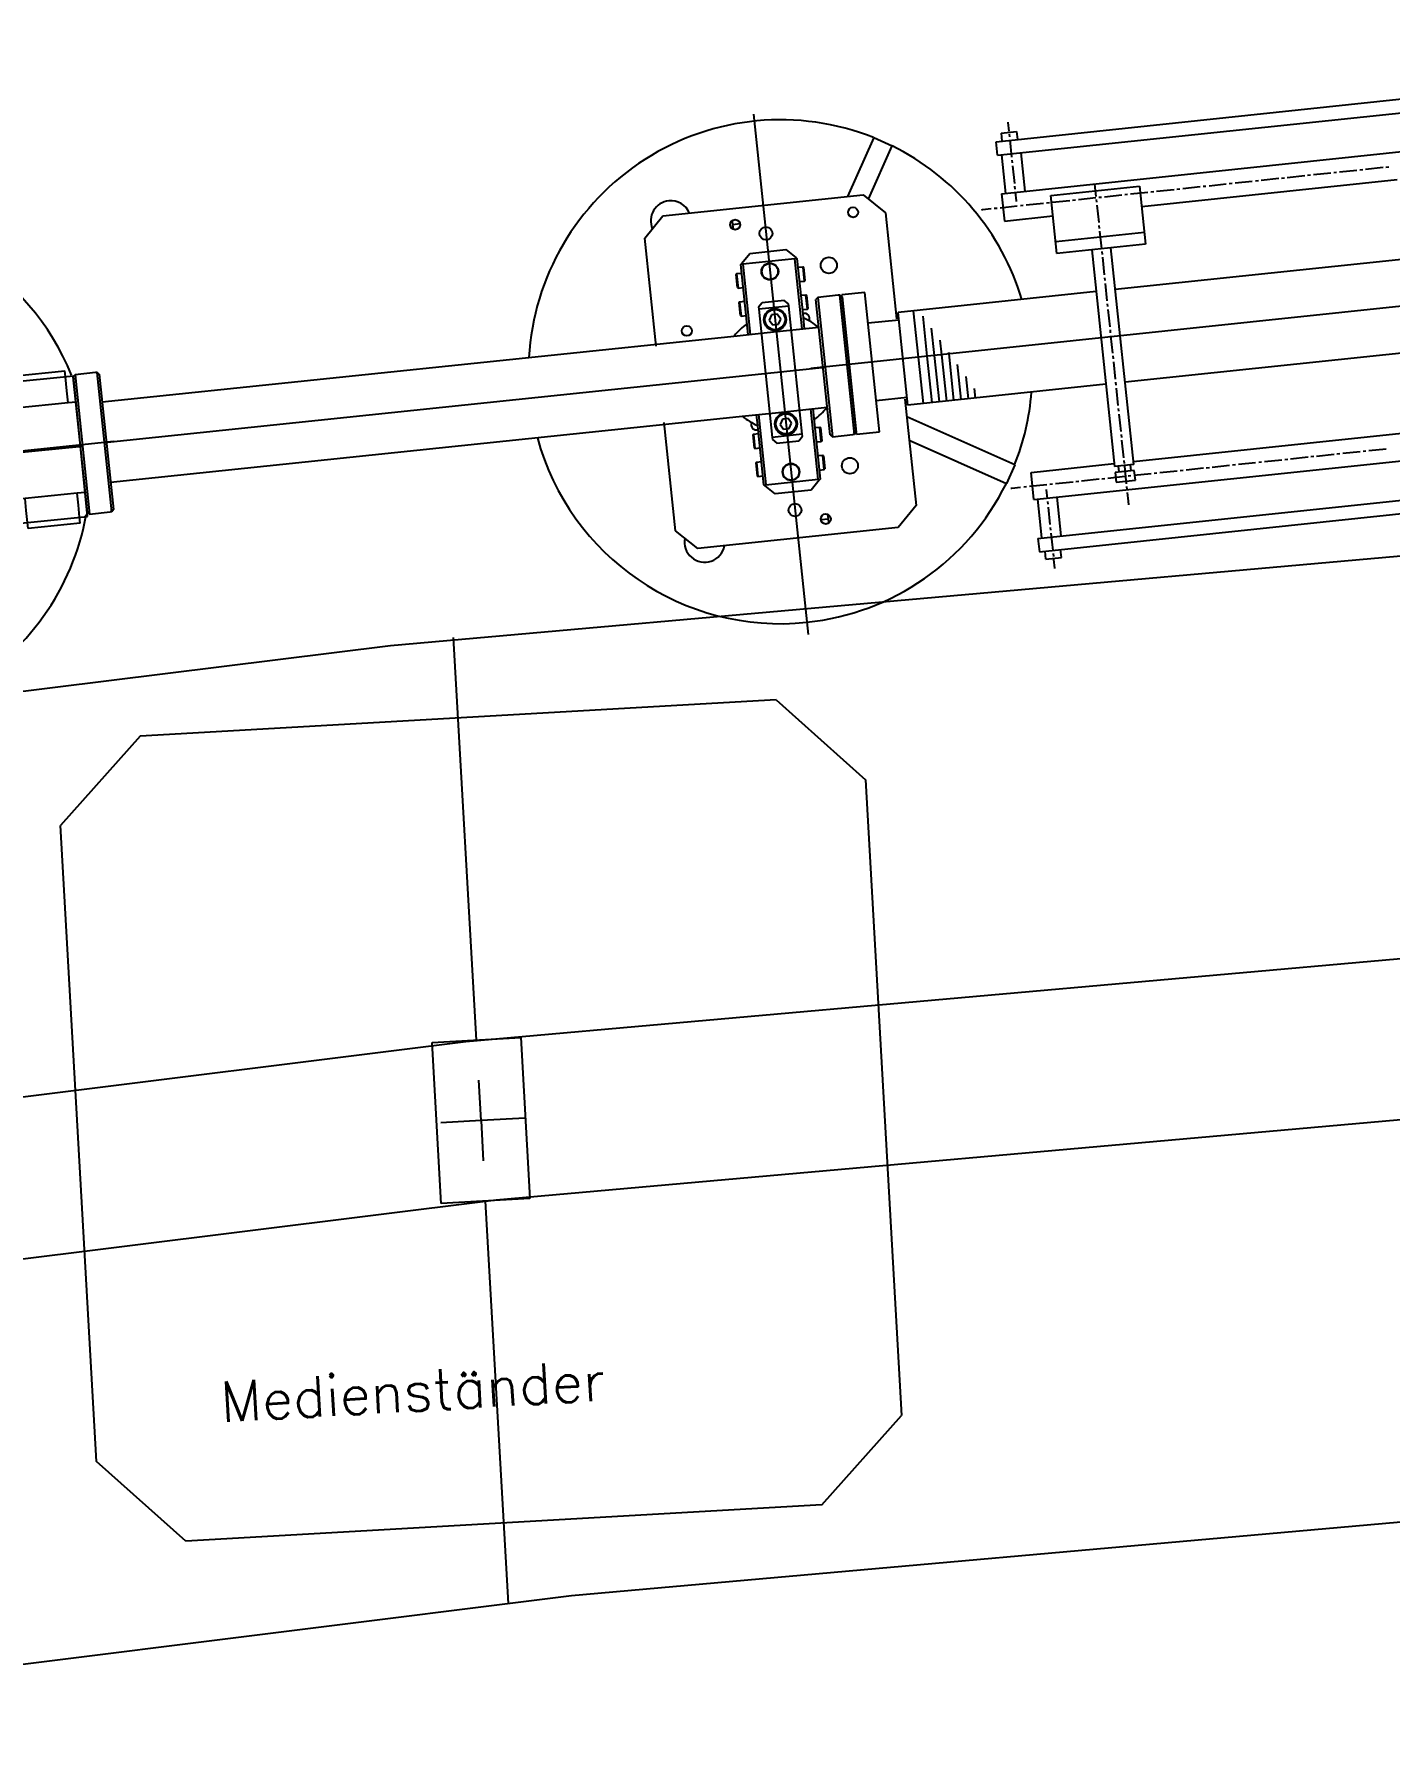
# Model space of a CAD drawing. Extents: x -50 to 48714, y -13211 to 6743.
# Drawn here: x 26180 to 26853, y 157 to 999 of the extents above; entities that cross this region are included whole.
import ezdxf

# ---------------------------------------------------------------- set-up
doc = ezdxf.new("R2010")
doc.units = 0
doc.header["$LTSCALE"] = 50
doc.linetypes.add('UE46_HMI$0$DASH_CENTER', pattern=[36, 24, -3, 6, -3])
doc.layers.get('0').update_dxf_attribs({"linetype": 'CONTINUOUS'})
for name, color, linetype in [('UE46_HMI$0$1', 7, 'CONTINUOUS'), ('UE46_HMI$0$AUTOVUE_5', 7, 'CONTINUOUS'), ('UE46_HMI$0$AUTOVUE_8', 7, 'CONTINUOUS'), ('UE46_HMI$0$MEDIENVERSORGUN', 40, 'CONTINUOUS')]:
    doc.layers.add(name, color=color, linetype=linetype)
doc.styles.add('UE46_HMI$0$STANDARD_H60', font='TXT.shx', dxfattribs={"height": 60})

# ---------------------------------------------------------------- blocks, each defined once
blk = doc.blocks.new('UE46_HMI$0$SRS40_L___BLATT')
at = {"layer": 'UE46_HMI$0$1', "color": 4, "linetype": 'UE46_HMI$0$DASH_CENTER'}
blk.add_line((9537.22, 959.5), (9564.36, 701.32), dxfattribs=at)
at = {"layer": 'UE46_HMI$0$1', "color": 7, "linetype": 'CONTINUOUS'}
for p, q in [((9596.93, 947.87), (9583.9, 918.6)), ((9594.28, 917.33), (9606.07, 943.8)), ((9596.93, 947.87), (9606.07, 943.8)), ((9492.26, 908.96), (9591.71, 919.42)), ((9591.71, 919.42), (9602.7, 910.52)), ((9602.7, 910.52), (9608.24, 857.81)), ((9483.36, 897.97), (9492.26, 908.96)), ((9526.69, 906.59), (9526.91, 904.56)), ((9530.68, 904.96), (9526.91, 904.56)), ((9526.91, 904.56), (9527.14, 902.34)), ((9489, 844.27), (9483.36, 897.97)), ((9530.99, 884.88), (9531.43, 885.43)), ((9534.64, 850.07), (9530.99, 884.88)), ((9531.43, 885.43), (9535.44, 890.38)), ((9531.98, 884.98), (9531.43, 885.43)), ((9557.84, 887.7), (9531.98, 884.98)), ((9531.98, 884.98), (9535.64, 850.18)), ((9535.44, 890.38), (9553.34, 892.26)), ((9553.34, 892.26), (9558.28, 888.25)), ((9557.84, 887.7), (9558.28, 888.25)), ((9561.5, 852.89), (9557.84, 887.7)), ((9558.28, 888.25), (9558.83, 887.81)), ((9558.83, 887.81), (9561.72, 860.36)), ((9529.38, 873.4), (9528.7, 879.86)), ((9531.46, 880.4), (9528.92, 880.14)), ((9528.92, 880.14), (9529.65, 873.18)), ((9561.84, 883.6), (9559.3, 883.33)), ((9560.03, 876.37), (9562.57, 876.64)), ((9562.57, 876.64), (9561.84, 883.6)), ((9562.11, 883.38), (9562.79, 876.91)), ((9529.65, 873.18), (9532.19, 873.44)), ((9563.3, 869.67), (9560.77, 869.41)), ((9564.03, 862.71), (9563.3, 869.67)), ((9563.58, 869.45), (9564.26, 862.99)), ((9530.84, 859.48), (9530.16, 865.94)), ((9532.92, 866.48), (9530.38, 866.21)), ((9530.38, 866.21), (9531.11, 859.25)), ((9531.11, 859.25), (9533.65, 859.52)), ((9541.53, 865.88), (9539.75, 863.68)), ((9539.75, 863.68), (9539.85, 862.69)), ((9554.77, 864.25), (9539.85, 862.69)), ((9539.85, 862.69), (9546.54, 799.04)), ((9552.47, 867.03), (9541.53, 865.88)), ((9546.28, 859.84), (9545.11, 857.2)), ((9549.08, 860.14), (9546.28, 859.84)), ((9550.77, 857.8), (9549.08, 860.14)), ((9554.67, 865.25), (9552.47, 867.03)), ((9554.77, 864.25), (9554.67, 865.25)), ((9561.46, 800.6), (9554.77, 864.25)), ((9561.5, 862.45), (9564.03, 862.71)), ((9561.72, 860.36), (9561.93, 858.37)), ((9545.11, 857.2), (9546.8, 854.87)), ((9546.8, 854.87), (9549.6, 855.16)), ((9549.6, 855.16), (9550.77, 857.8)), ((9561.93, 858.37), (9562.49, 853)), ((9612.42, 818.03), (9617.96, 765.32)), ((9539.39, 804.92), (9538.83, 810.29)), ((9539.82, 810.4), (9543.48, 775.59)), ((9554.51, 808.42), (9551.72, 808.13)), ((9556.21, 806.09), (9554.51, 808.42)), ((9569.34, 778.3), (9565.68, 813.11)), ((9566.67, 813.22), (9570.33, 778.41)), ((9666.88, 785.37), (9613.35, 809.21)), ((9498.62, 752.77), (9492.97, 806.48)), ((9537.74, 793.84), (9537.06, 800.3)), ((9539.82, 800.84), (9537.28, 800.58)), ((9537.28, 800.58), (9538.01, 793.61)), ((9539.6, 802.93), (9539.39, 804.92)), ((9542.48, 775.48), (9539.6, 802.93)), ((9561.46, 800.6), (9546.54, 799.04)), ((9551.72, 808.13), (9550.54, 805.49)), ((9550.54, 805.49), (9552.24, 803.15)), ((9552.24, 803.15), (9555.04, 803.45)), ((9555.04, 803.45), (9556.21, 806.09)), ((9561.57, 799.61), (9561.46, 800.6)), ((9570.2, 804.04), (9567.66, 803.77)), ((9570.93, 797.07), (9570.2, 804.04)), ((9570.48, 803.81), (9571.15, 797.35)), ((9538.01, 793.61), (9540.55, 793.88)), ((9546.54, 799.04), (9546.65, 798.04)), ((9546.65, 798.04), (9548.85, 796.26)), ((9548.85, 796.26), (9559.79, 797.41)), ((9559.79, 797.41), (9561.57, 799.61)), ((9568.4, 796.81), (9570.93, 797.07)), ((9614.55, 797.72), (9662.82, 776.24)), ((9539.2, 779.91), (9538.52, 786.38)), ((9541.28, 786.92), (9538.75, 786.65)), ((9538.75, 786.65), (9539.48, 779.69)), ((9571.66, 790.11), (9569.13, 789.85)), ((9569.86, 782.88), (9572.4, 783.15)), ((9572.4, 783.15), (9571.66, 790.11)), ((9571.94, 789.89), (9572.62, 783.43)), ((9666.88, 785.37), (9662.82, 776.24)), ((9539.48, 779.69), (9542.01, 779.96)), ((9543.03, 775.04), (9542.48, 775.48)), ((9543.48, 775.59), (9543.03, 775.04)), ((9547.98, 771.03), (9543.03, 775.04)), ((9543.48, 775.59), (9569.34, 778.3)), ((9569.89, 777.86), (9565.88, 772.91)), ((9569.89, 777.86), (9569.34, 778.3)), ((9570.33, 778.41), (9569.89, 777.86)), ((9565.88, 772.91), (9547.98, 771.03)), ((9570.63, 758.33), (9574.41, 758.73)), ((9574.41, 758.73), (9574.19, 760.85)), ((9574.63, 756.6), (9574.41, 758.73)), ((9617.96, 765.32), (9609.06, 754.33)), ((9509.61, 743.87), (9498.62, 752.77)), ((9609.06, 754.33), (9509.61, 743.87))]:
    blk.add_line(p, q, dxfattribs=at)
for centre, radius in [((9586.69, 910.74), 2.5), ((9528.21, 904.6), 2.5), ((9543.45, 900.27), 3.2), ((9543.45, 900.27), 3.2), ((9545.43, 881.37), 4.2), ((9545.43, 881.37), 4), ((9574.67, 884.44), 4), ((9547.94, 857.5), 5.5), ((9547.94, 857.5), 5), ((9504.19, 851.9), 2.5), ((9553.38, 805.79), 5.5), ((9553.38, 805.79), 5), ((9555.88, 781.92), 4.2), ((9555.88, 781.92), 4), ((9585.12, 784.99), 4), ((9557.87, 763.02), 3.2), ((9557.87, 763.02), 3.2), ((9573.12, 758.59), 2.5)]:
    blk.add_circle(centre, radius, dxfattribs=at)
for centre, radius, start, end in [((9550.66, 831.64), 125, 68.29244, 176.7931), ((9550.66, 831.64), 125, 16.67659, 63.70756), ((9496.29, 906.48), 10, 96, -157.01523), ((9496.29, 906.48), 10, 22.81396, 96), ((9528.95, 879.89), 0.25, 96, -174), ((9561.86, 883.35), 0.25, 6, 96), ((9562.54, 876.89), 0.25, -84, 6), ((9529.63, 873.43), 0.25, -174, -84), ((9563.33, 869.43), 0.25, 6, 96), ((9530.41, 865.97), 0.25, 96, -174), ((9531.09, 859.5), 0.25, -174, -84), ((9562.66, 858.04), 2.5, -26.96141, 112.2602), ((9564.01, 862.96), 0.25, -84, 6), ((9550.66, 831.64), 29, 124.86573, 142.39718), ((9550.66, 831.64), 29, 49.60282, 67.13427), ((9550.66, 831.64), 125, -21.70756, -4.63757), ((9550.66, 831.64), 29, -130.39718, -112.86573), ((9550.66, 831.64), 29, -55.13427, -37.60282), ((9538.65, 805.25), 2.5, 153.03859, -67.7398), ((9537.31, 800.33), 0.25, 96, -174), ((9570.23, 803.79), 0.25, 6, 96), ((9550.66, 831.64), 125, -164.7931, -84), ((9537.99, 793.86), 0.25, -174, -84), ((9570.91, 797.32), 0.25, -84, 6), ((9538.77, 786.4), 0.25, 96, -174), ((9571.69, 789.86), 0.25, 6, 96), ((9572.37, 783.4), 0.25, -84, 6), ((9539.45, 779.94), 0.25, -174, -84), ((9550.66, 831.64), 125, -84, -26.29244), ((9513.03, 747.14), 10, 169.01523, -10.81396)]:
    blk.add_arc(centre, radius, start, end, dxfattribs=at)
blk = doc.blocks.new('UE46_HMI$0$SRS100R_F___BLA')
at = {"layer": 'UE46_HMI$0$1', "color": 4, "linetype": 'UE46_HMI$0$DASH_CENTER'}
for p, q in [((9068.83, 919.59), (9097.57, 646.1)), ((8946.45, 768.47), (9219.95, 797.21))]:
    blk.add_line(p, q, dxfattribs=at)
at = {"layer": 'UE46_HMI$0$1', "color": 7, "linetype": 'CONTINUOUS'}
for p, q in [((9063.85, 871.3), (9068.3, 876.8)), ((9068.63, 873.62), (9068.3, 876.8)), ((9070.41, 875.82), (9068.63, 873.62)), ((9070.41, 875.82), (9076.38, 876.44)), ((9078.58, 874.66), (9076.38, 876.44)), ((9078.24, 877.84), (9078.58, 874.66)), ((9078.24, 877.84), (9083.74, 873.39)), ((9063.85, 871.3), (9067.03, 871.64)), ((9063.85, 871.3), (9065.31, 857.38)), ((9081.87, 871.99), (9065.96, 870.32)), ((9067.03, 871.64), (9065.96, 870.32)), ((9067.3, 857.59), (9065.96, 870.32)), ((9068.63, 873.62), (9067.03, 871.64)), ((9080.55, 873.06), (9078.58, 874.66)), ((9080.55, 873.06), (9083.74, 873.39)), ((9081.87, 871.99), (9080.55, 873.06)), ((9083.21, 859.26), (9081.87, 871.99)), ((9083.74, 873.39), (9085.24, 859.04)), ((9084.47, 866.43), (9124.25, 870.61)), ((9124.25, 870.61), (9135.24, 861.71)), ((9015.9, 849.17), (9024.8, 860.16)), ((9024.8, 860.16), (9064.58, 864.34)), ((9135.24, 861.71), (9140.78, 808.99)), ((9018.09, 828.29), (9015.9, 849.17)), ((9144.96, 769.21), (9150.5, 716.51)), ((9031.16, 703.97), (9028.96, 724.86)), ((9150.5, 716.51), (9141.6, 705.52)), ((9083.19, 706.42), (9099.1, 708.09)), ((9099.1, 708.09), (9099.29, 708.11)), ((9099.1, 708.09), (9100.44, 695.3)), ((9102.55, 694.38), (9101.08, 708.4)), ((9042.15, 695.07), (9031.16, 703.97)), ((9081.93, 699.25), (9042.15, 695.07)), ((9081.2, 706.21), (9083.19, 706.42)), ((9082.66, 692.29), (9081.2, 706.21)), ((9083.19, 706.42), (9084.53, 693.62)), ((9141.6, 705.52), (9101.82, 701.34)), ((9039.57, 697.15), (9029.68, 674.93)), ((9036.92, 666.62), (9049.96, 695.89)), ((9082.66, 692.29), (9085.77, 692.62)), ((9082.66, 692.29), (9088.16, 687.84)), ((9084.53, 693.62), (9100.44, 695.3)), ((9084.53, 693.62), (9085.77, 692.62)), ((9085.77, 692.62), (9087.83, 690.95)), ((9087.83, 690.95), (9088.16, 687.84)), ((9087.83, 690.95), (9090.03, 689.17)), ((9095.99, 689.8), (9097.77, 692)), ((9097.77, 692), (9099.44, 694.05)), ((9098.1, 688.89), (9097.77, 692)), ((9098.1, 688.89), (9102.55, 694.38)), ((9099.44, 694.05), (9100.44, 695.3)), ((9099.44, 694.05), (9102.55, 694.38)), ((9095.99, 689.8), (9090.03, 689.17)), ((9036.92, 666.62), (9030.24, 669.59))]:
    blk.add_line(p, q, dxfattribs=at)
for centre, radius in [((9074.44, 866.18), 3.4), ((9074.44, 866.18), 3.39), ((9129.67, 762.59), 2.5), ((9047.17, 703.74), 2.5), ((9091.96, 699.43), 3.4), ((9091.96, 699.43), 3.39)]:
    blk.add_circle(centre, radius, dxfattribs=at)
for centre, radius, start, end in [((9083.2, 782.84), 125, 96, 123.90251), ((9083.2, 782.84), 125, 22.14087, 96), ((9120.82, 867.34), 10, -10.98477, 169.18604), ((9083.2, 782.84), 125, -111.70756, -10.14087), ((9137.57, 708.01), 10, -84, 22.98477), ((9137.57, 708.01), 10, -157.18604, -84)]:
    blk.add_arc(centre, radius, start, end, dxfattribs=at)
blk = doc.blocks.new('UE46_HMI$0$ROHR6')
at = {"layer": 'UE46_HMI$0$1', "color": 7, "linetype": 'CONTINUOUS'}
for p, q in [((9569.15, 868.54), (9568.26, 867.44)), ((9575.32, 800.31), (9568.26, 867.44)), ((9579.3, 869.61), (9569.15, 868.54)), ((9569.15, 868.54), (9576.42, 799.42)), ((9580.09, 869.68), (9579.3, 869.6)), ((9579.3, 869.61), (9579.3, 869.6)), ((9587.36, 800.58), (9580.09, 869.68)), ((9581.19, 868.79), (9580.09, 869.68)), ((9581.19, 868.79), (9588.25, 801.68)), ((9529.17, 849.51), (9544.09, 851.07)), ((9544.09, 851.07), (9569.7, 853.77)), ((9214.13, 816.71), (9529.17, 849.51)), ((9200.65, 830.14), (9199.76, 829.04)), ((9206.81, 761.91), (9199.76, 829.04)), ((9210.79, 831.21), (9200.65, 830.14)), ((9200.65, 830.14), (9207.91, 761.02)), ((9211.59, 831.28), (9210.79, 831.2)), ((9210.79, 831.21), (9210.79, 831.2)), ((9212.69, 830.39), (9211.59, 831.28)), ((9218.85, 762.18), (9211.59, 831.28)), ((9212.69, 830.39), (9219.74, 763.28)), ((9218.31, 776.93), (9533.35, 809.73)), ((9533.35, 809.73), (9548.27, 811.29)), ((9548.27, 811.29), (9573.88, 813.99)), ((9575.32, 800.31), (9576.42, 799.42)), ((9576.42, 799.42), (9586.56, 800.49)), ((9587.36, 800.58), (9586.56, 800.49)), ((9586.56, 800.49), (9586.56, 800.49)), ((9588.25, 801.68), (9587.36, 800.58)), ((9206.81, 761.91), (9207.91, 761.02)), ((9207.91, 761.02), (9218.06, 762.09)), ((9218.85, 762.18), (9218.06, 762.1)), ((9218.06, 762.1), (9218.06, 762.09)), ((9219.74, 763.28), (9218.85, 762.18))]:
    blk.add_line(p, q, dxfattribs=at)
at = {"layer": 'UE46_HMI$0$1', "color": 4, "linetype": 'UE46_HMI$0$DASH_CENTER'}
blk.add_line((9215.25, 796.56), (9572.78, 833.96), dxfattribs=at)
blk = doc.blocks.new('UE46_HMI$0$VAT_PNEUMATIKA1')
at = {"layer": 'UE46_HMI$0$1', "color": 4, "linetype": 'UE46_HMI$0$DASH_CENTER'}
blk.add_line((25406.35, -2423.01), (25443.16, -2419.28), dxfattribs=at)
at = {"layer": 'UE46_HMI$0$AUTOVUE_8', "color": 7, "linetype": 'CONTINUOUS'}
for p, q in [((25408.48, -2384.6), (25434.35, -2381.97)), ((25434.65, -2384.96), (25434.35, -2381.97)), ((25438.63, -2384.55), (25403.81, -2388.09)), ((25403.81, -2388.09), (25410.87, -2457.73)), ((25408.79, -2387.58), (25408.48, -2384.6)), ((25409.49, -2394.55), (25408.79, -2387.58)), ((25435.36, -2391.92), (25434.65, -2384.96)), ((25445.7, -2454.2), (25438.63, -2384.55)), ((25410.1, -2400.51), (25409.49, -2394.55)), ((25435.97, -2397.89), (25410.1, -2400.51)), ((25435.97, -2397.89), (25435.36, -2391.92)), ((25439.95, -2397.49), (25435.97, -2397.89)), ((25410.1, -2400.51), (25405.12, -2401.02)), ((25414.64, -2445.29), (25409.66, -2445.79)), ((25440.51, -2442.66), (25414.64, -2445.29)), ((25415.24, -2451.25), (25414.64, -2445.29)), ((25444.49, -2442.26), (25440.51, -2442.66)), ((25441.11, -2448.63), (25440.51, -2442.66)), ((25441.72, -2454.6), (25441.11, -2448.63)), ((25410.87, -2457.73), (25445.7, -2454.2)), ((25415.85, -2457.22), (25415.24, -2451.25)), ((25416.15, -2460.21), (25415.85, -2457.22)), ((25442.02, -2457.59), (25416.15, -2460.21)), ((25442.02, -2457.59), (25441.72, -2454.6))]:
    blk.add_line(p, q, dxfattribs=at)
blk = doc.blocks.new('UE46_HMI$0$BLENDENKAMMER_0')
blk.add_blockref('UE46_HMI$0$VAT_PNEUMATIKA1', (-16238.79, 3214.02))
blk = doc.blocks.new('UE46_HMI')
at = {"layer": 'UE46_HMI$0$1', "color": 4, "linetype": 'UE46_HMI$0$DASH_CENTER'}
blk.add_line((9951.73, 873.87), (9565.68, 833.16), dxfattribs=at)
at = {"layer": 'UE46_HMI$0$1', "color": 7, "linetype": 'CONTINUOUS'}
blk.add_line((9588.36, 800.61), (9581.07, 869.72), dxfattribs=at)
at = {"layer": 'UE46_HMI$0$AUTOVUE_5', "color": 4, "linetype": 'CONTINUOUS'}
for p, q in [((9663.48, 955.44), (9663.5, 955.29)), ((9663.5, 955.29), (9663.95, 950.93)), ((9664.11, 949.43), (9664.26, 948.08)), ((9664.41, 946.58), (9665.32, 938.01)), ((9665.48, 936.51), (9665.62, 935.16)), ((9665.78, 933.65), (9666.7, 924.94)), ((9786.27, 926.31), (9787.77, 926.47)), ((9789.12, 926.61), (9797.84, 927.53)), ((9799.19, 927.67), (9800.69, 927.83)), ((9802.05, 927.97), (9810.76, 928.89)), ((9812.11, 929.03), (9813.62, 929.19)), ((9815.12, 929.35), (9823.68, 930.25)), ((9825.18, 930.41), (9826.54, 930.55)), ((9828.04, 930.71), (9836.6, 931.62)), ((9838.11, 931.77), (9839.61, 931.93)), ((9840.96, 932.08), (9849.68, 933)), ((9851.03, 933.14), (9852.53, 933.3)), ((9666.84, 923.59), (9667, 922.08)), ((9667.14, 920.73), (9667.6, 916.37)), ((9698.52, 917.05), (9707.09, 917.96)), ((9706.52, 924.73), (9706.71, 922.93)), ((9706.71, 922.93), (9707.17, 918.57)), ((9708.59, 918.11), (9709.94, 918.26)), ((9711.44, 918.42), (9720.01, 919.32)), ((9721.51, 919.48), (9722.86, 919.62)), ((9724.36, 919.78), (9732.93, 920.68)), ((9734.43, 920.84), (9735.93, 921)), ((9737.29, 921.14), (9746, 922.06)), ((9747.35, 922.2), (9748.86, 922.36)), ((9750.21, 922.5), (9758.92, 923.42)), ((9760.43, 923.58), (9761.78, 923.72)), ((9763.28, 923.88), (9771.84, 924.79)), ((9773.35, 924.94), (9774.7, 925.09)), ((9776.2, 925.25), (9784.77, 926.15)), ((9650.44, 911.98), (9650.89, 912.03)), ((9650.89, 912.03), (9655.25, 912.49)), ((9656.75, 912.65), (9658.1, 912.79)), ((9659.61, 912.95), (9668.17, 913.85)), ((9667.6, 916.37), (9667.63, 916.07)), ((9669.67, 914.01), (9671.02, 914.15)), ((9672.53, 914.31), (9681.24, 915.23)), ((9682.59, 915.37), (9684.1, 915.53)), ((9685.45, 915.67), (9694.16, 916.59)), ((9695.52, 916.74), (9697.02, 916.89)), ((9707.33, 917.07), (9707.47, 915.72)), ((9707.63, 914.22), (9708.54, 905.65)), ((9708.69, 904.15), (9708.85, 902.65)), ((9708.99, 901.29), (9709.91, 892.58)), ((9710.06, 891.23), (9710.21, 889.72)), ((9710.36, 888.37), (9711.28, 879.66)), ((9711.44, 878.15), (9711.58, 876.8)), ((9711.74, 875.3), (9712.64, 866.74)), ((9712.8, 865.23), (9712.94, 863.88)), ((9713.1, 862.38), (9714, 853.81)), ((9714.16, 852.31), (9714.32, 850.81)), ((9714.46, 849.46), (9715.38, 840.74)), ((9715.52, 839.39), (9715.68, 837.89)), ((9715.82, 836.53), (9716.74, 827.82)), ((9716.89, 826.47), (9717.05, 824.97)), ((9717.2, 823.46), (9718.11, 814.9)), ((9718.27, 813.4), (9718.41, 812.04)), ((9718.57, 810.54), (9719.47, 801.98)), ((9719.63, 800.47), (9719.79, 798.97)), ((9719.93, 797.62), (9720.85, 788.9)), ((9829.7, 791.12), (9838.26, 792.02)), ((9839.76, 792.18), (9841.12, 792.32)), ((9842.62, 792.48), (9851.18, 793.38)), ((9720.99, 787.55), (9721.15, 786.05)), ((9721.29, 784.7), (9722.21, 775.98)), ((9751.87, 782.91), (9760.58, 783.83)), ((9761.93, 783.97), (9763.44, 784.13)), ((9764.79, 784.27), (9773.5, 785.19)), ((9775, 785.35), (9776.36, 785.49)), ((9777.86, 785.65), (9786.42, 786.55)), ((9787.93, 786.71), (9789.28, 786.85)), ((9790.78, 787.01), (9799.35, 787.92)), ((9800.85, 788.07), (9802.35, 788.23)), ((9803.7, 788.38), (9812.42, 789.29)), ((9813.77, 789.44), (9815.27, 789.6)), ((9816.63, 789.74), (9825.34, 790.66)), ((9826.69, 790.8), (9828.19, 790.96)), ((9674.18, 774.72), (9682.75, 775.62)), ((9684.25, 775.78), (9685.6, 775.92)), ((9687.11, 776.08), (9695.82, 777)), ((9697.17, 777.14), (9698.68, 777.3)), ((9700.03, 777.44), (9708.74, 778.36)), ((9710.1, 778.5), (9711.6, 778.66)), ((9713.1, 778.82), (9721.66, 779.72)), ((9723.17, 779.88), (9724.52, 780.02)), ((9726.02, 780.18), (9734.59, 781.09)), ((9736.09, 781.24), (9737.44, 781.39)), ((9738.94, 781.55), (9747.51, 782.45)), ((9749.01, 782.61), (9750.51, 782.77)), ((9665.02, 773.75), (9665.47, 773.8)), ((9665.47, 773.8), (9669.83, 774.26)), ((9671.33, 774.41), (9672.68, 774.56)), ((9682.72, 773.03), (9682.7, 773.18)), ((9683.18, 768.68), (9682.72, 773.03)), ((9683.48, 765.82), (9683.34, 767.17)), ((9722.35, 774.63), (9722.51, 773.13)), ((9722.67, 771.63), (9723.11, 767.42)), ((9723.11, 767.42), (9723.3, 765.61)), ((9684.54, 755.75), (9683.64, 764.32)), ((9684.84, 752.9), (9684.7, 754.25)), ((9685.9, 742.83), (9685, 751.4)), ((9686.22, 739.83), (9686.06, 741.33)), ((9686.82, 734.12), (9686.36, 738.47)), ((9686.84, 733.97), (9686.82, 734.12))]:
    blk.add_line(p, q, dxfattribs=at)
at = {"layer": 'UE46_HMI$0$AUTOVUE_8', "color": 7, "linetype": 'CONTINUOUS'}
for p, q in [((9657.67, 945.71), (10164.47, 999.16)), ((9658.38, 938.95), (10155.57, 991.39)), ((9660.39, 919.87), (10182.07, 974.89)), ((9658.38, 938.95), (9657.67, 945.71)), ((9660.11, 949.92), (9667.77, 950.73)), ((9660.11, 949.92), (9660.52, 946.01)), ((9667.77, 950.73), (9668.19, 946.82)), ((9660.34, 939.16), (9662.35, 920.07)), ((9669.95, 940.17), (9671.96, 921.09)), ((9729.89, 913.52), (9856.7, 926.9)), ((9660.39, 919.87), (9661.82, 906.35)), ((9684.8, 918.95), (9728.82, 923.59)), ((9687.83, 890.25), (9684.8, 918.95)), ((9728.82, 923.59), (9731.85, 894.89)), ((9661.82, 906.35), (9685.86, 908.88)), ((9731.25, 900.6), (9687.22, 895.96)), ((9731.85, 894.89), (9687.83, 890.25)), ((9725.92, 785.49), (9714.57, 893.07)), ((9705.11, 892.07), (9716.45, 784.49)), ((9878.13, 889.36), (9716.76, 872.34)), ((9592.49, 870.93), (9581.07, 869.72)), ((9599.78, 801.81), (9592.49, 870.93)), ((9707.29, 871.34), (9609.04, 860.97)), ((9613.89, 815), (9609.04, 860.97)), ((9609.44, 857.22), (9594.11, 855.6)), ((9882.98, 843.38), (9721.61, 826.36)), ((9712.14, 825.36), (9613.89, 815)), ((9676.4, 768.11), (10258.93, 829.55)), ((9613.49, 818.75), (9598.17, 817.14)), ((9588.36, 800.61), (9599.78, 801.81)), ((9678.43, 748.88), (10175.62, 801.32)), ((9725.76, 786.99), (9887.13, 804.01)), ((9679.13, 742.27), (10185.93, 795.72)), ((9674.97, 781.64), (9716.29, 785.99)), ((9725.92, 785.49), (9716.45, 784.49)), ((9718.26, 784.68), (9718.56, 781.83)), ((9724.12, 785.3), (9724.42, 782.44)), ((9676.4, 768.11), (9674.97, 781.64)), ((9726.22, 782.63), (9716.75, 781.64)), ((9716.75, 781.64), (9717.26, 776.83)), ((9717.26, 776.83), (9726.73, 777.83)), ((9726.73, 777.83), (9726.22, 782.63)), ((9680.38, 749.09), (9678.35, 768.32)), ((9690, 750.1), (9687.97, 769.33)), ((9678.43, 748.88), (9679.13, 742.27)), ((9682.39, 738.66), (9681.98, 742.57)), ((9690.06, 739.47), (9689.64, 743.38)), ((9682.39, 738.66), (9690.06, 739.47))]:
    blk.add_line(p, q, dxfattribs=at)
at = {"layer": 'UE46_HMI$0$AUTOVUE_8', "color": 4, "linetype": 'CONTINUOUS'}
for p, q in [((9621.55, 815.8), (9616.7, 861.78)), ((9623.48, 839.25), (9621.39, 859.09)), ((9627.09, 839.63), (9625.66, 853.16)), ((9630.7, 840.01), (9629.94, 847.23)), ((9625.91, 816.26), (9623.48, 839.25)), ((9629.52, 816.64), (9627.09, 839.63)), ((9633.12, 817.03), (9630.7, 840.01)), ((9634.3, 840.39), (9634.22, 841.15)), ((9636.73, 817.41), (9634.3, 840.39)), ((9640.33, 817.79), (9638.5, 835.22)), ((9643.94, 818.17), (9642.77, 829.28)), ((9647.4, 818.53), (9646.9, 823.19))]:
    blk.add_line(p, q, dxfattribs=at)
at = {"layer": 'UE46_HMI$0$MEDIENVERSORGUN'}
for p, q in [((9357.11, 695.81), (12033.59, 932.81)), ((9394.59, 499.35), (12051.95, 734.66)), ((9399.81, 499.99), (9388.45, 699.67)), ((6044.3, 282.4), (9357.11, 695.81)), ((9548.46, 668.71), (9232.98, 650.76)), ((9548.46, 668.71), (9592.78, 629.17)), ((9232.98, 650.76), (9193.43, 606.44)), ((9409.58, 420.77), (12066.94, 656.08)), ((9592.78, 629.17), (9610.74, 313.68)), ((9211.39, 290.95), (9193.43, 606.44)), ((6063.12, 83.28), (9394.59, 499.35)), ((9377.85, 498.74), (9421.78, 501.24)), ((9382.39, 418.87), (9377.85, 498.74)), ((9421.78, 501.24), (9426.32, 421.37)), ((9402.08, 460.06), (9400.95, 480.03)), ((9402.08, 460.06), (9382.12, 458.92)), ((9424.05, 461.31), (9402.08, 460.06)), ((9402.08, 460.06), (9403.22, 440.09)), ((12085.04, 457.9), (9447.06, 224.31)), ((9426.32, 421.37), (9382.39, 418.87)), ((6070.65, 3.64), (9409.58, 420.77)), ((9415.72, 220.45), (9404.36, 420.12)), ((9571.19, 269.36), (9610.74, 313.68)), ((9255.71, 251.4), (9211.39, 290.95)), ((9571.19, 269.36), (9255.71, 251.4)), ((9447.06, 224.31), (6089.47, -195.47))]:
    blk.add_line(p, q, dxfattribs=at)
for name in ['UE46_HMI$0$BLENDENKAMMER_0', 'UE46_HMI$0$SRS40_L___BLATT', 'UE46_HMI$0$SRS100R_F___BLA', 'UE46_HMI$0$ROHR6']:
    blk.add_blockref(name, (0, -0.07))
at = {"layer": 'UE46_HMI$0$MEDIENVERSORGUN', "insert": (9272.23, 330.41), "char_height": 20, "width": 264.7451, "attachment_point": 1, "rotation": 3.25758, "style": 'UE46_HMI$0$STANDARD_H60'}
blk.add_mtext('{Medienständer}', dxfattribs=at)

msp = doc.modelspace()

# ---------------------------------------------------------------- block references
msp.add_blockref('UE46_HMI', (17000, 0))

doc.saveas('drawing.dxf')
